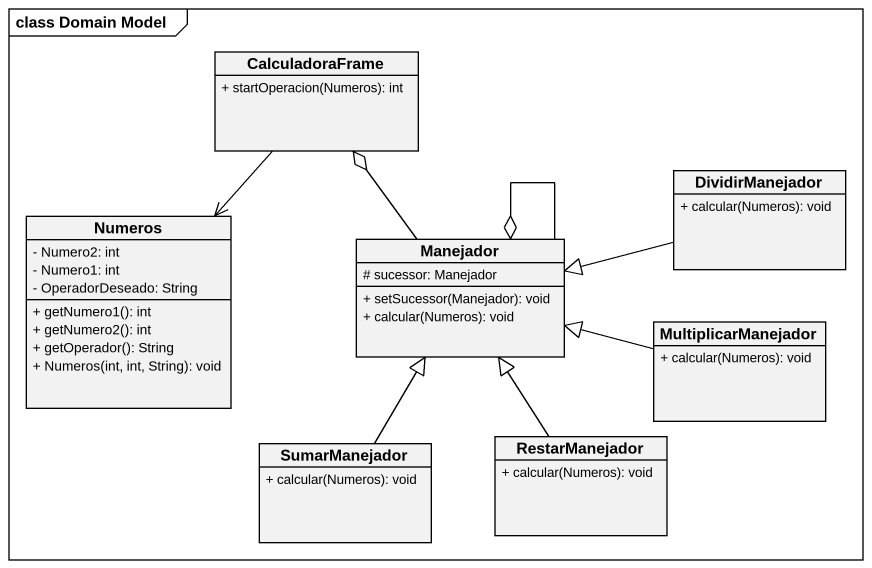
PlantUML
@startuml
mainframe class Domain Model
hide circle
hide empty members
skinparam classAttributeIconSize 0
class CalculadoraFrame {
  + startOperacion(Numeros): int
}
class Numeros {
  - Numero2: int
  - Numero1: int
  - OperadorDeseado: String
  + getNumero1(): int
  + getNumero2(): int
  + getOperador(): String
  + Numeros(int, int, String): void
}
class DividirManejador {
  + calcular(Numeros): void
}
class Manejador {
  # sucessor: Manejador
  + setSucessor(Manejador): void
  + calcular(Numeros): void
}
class MultiplicarManejador {
  + calcular(Numeros): void
}
class SumarManejador {
  + calcular(Numeros): void
}
class RestarManejador {
  + calcular(Numeros): void
}
CalculadoraFrame --> Numeros
DividirManejador -left-|> Manejador
Manejador -up-o CalculadoraFrame
Manejador --o Manejador
MultiplicarManejador -left-|> Manejador
SumarManejador -up-|> Manejador
RestarManejador -up-|> Manejador
@enduml
